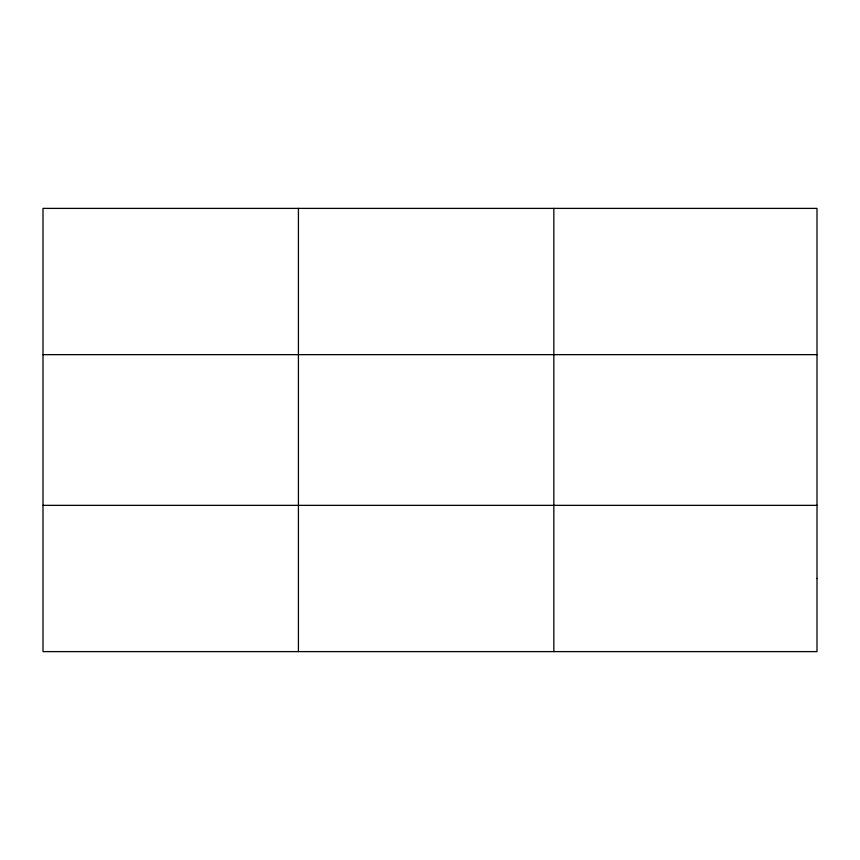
<?xml version="1.0" encoding="UTF-8"?>
<svg xmlns="http://www.w3.org/2000/svg" width="860" height="860" viewBox="0 0 860 860"><rect width="100%" height="100%" fill="white"/><g stroke="black" fill="none" stroke-linecap="round" stroke-linejoin="round"><path stroke-width="1.29" d="M298.42 651.611L298.42 208.389M553.84 651.611L553.84 208.389M43 354.653L817 354.653M43 505.347L817 505.347M817 578.479L817 651.611L43 651.611L43 208.389L817 208.389L817 578.479"/></g></svg>
